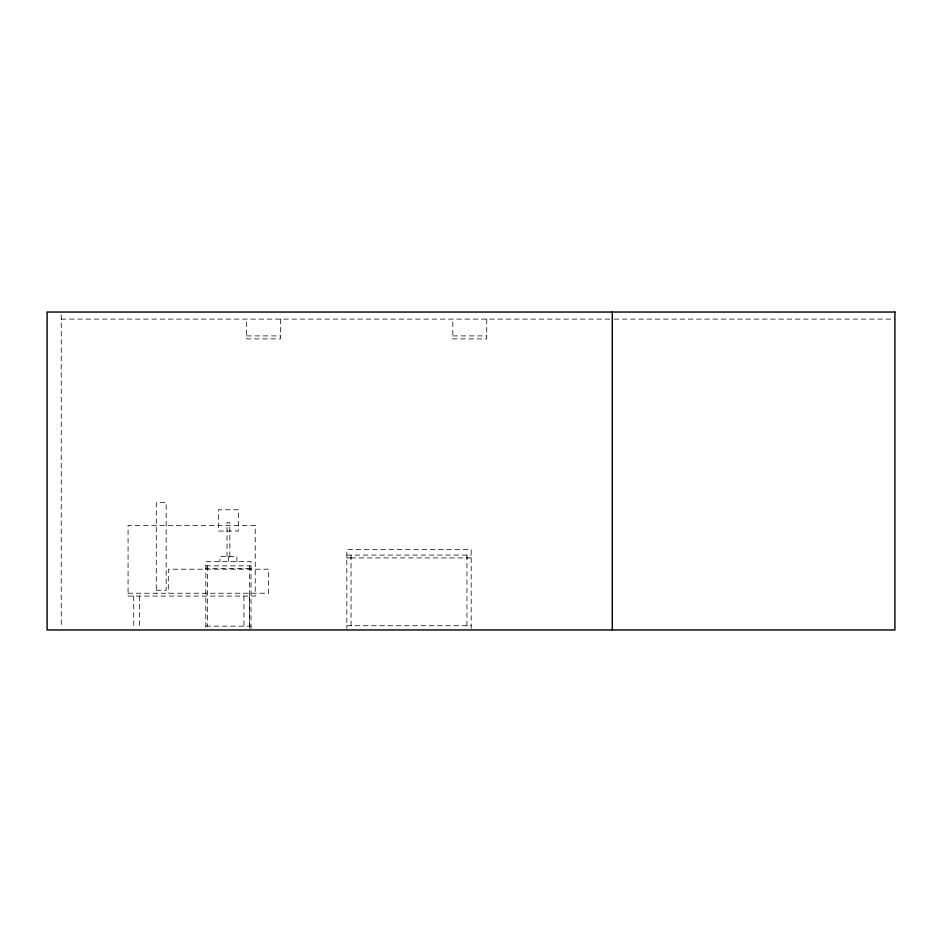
<?xml version="1.0" encoding="UTF-8"?>
<svg xmlns="http://www.w3.org/2000/svg" width="942" height="942" viewBox="0 0 942 942"><rect width="100%" height="100%" fill="white"/><g stroke="black" fill="none" stroke-linecap="round" stroke-linejoin="round"><path stroke-width="0.71" stroke-dasharray="4.71 3.53" d="M207.381 568.273L205.839 568.273L251.019 568.391M351.072 557.899L346.833 557.899L471.177 557.899L466.938 557.899M61.23 319.103L612.594 319.103M614.066 319.103L894.9 319.103M246.663 335.917L280.575 335.917M452.819 335.917L486.731 335.917M346.833 555.073L471.177 555.073M205.839 565.859L251.019 565.859M156.278 590.257L166.169 590.257L166.169 502.651L156.278 502.651L156.278 593.225M128.065 593.225L268.611 593.225L268.611 569.203L168.288 569.203L168.288 593.225M346.833 625.723L471.177 625.723M205.839 626.136L251.019 626.136M249.489 568.273L251.019 568.273M486.731 319.103L486.731 338.885L452.819 338.885L452.819 319.103M471.177 628.549L471.177 549.422L346.833 549.422L346.833 628.549M466.938 555.073L466.938 628.549M351.072 555.073L351.072 628.549M280.575 319.103L280.575 338.885L246.663 338.885L246.663 319.103M251.019 628.549L251.019 561.62L205.839 561.62L205.839 628.549M249.583 596.05L249.583 627.137M249.489 565.859L249.489 628.549M243.931 596.05L243.931 627.137M236.878 561.62L236.878 556.439L219.992 556.439L219.992 561.62M229.848 556.439L229.848 522.739L227.022 522.739L227.022 556.439M228.435 556.439L228.435 561.62M207.381 565.859L207.381 626.136M139.369 596.05L139.369 627.137M133.717 596.05L133.717 627.137M61.23 314.863L61.23 627.078M238.326 509.775L218.544 509.775L218.544 531.041L238.326 531.041L238.326 509.775M255.235 525.4L128.065 525.4L128.065 596.05L255.235 596.05L255.235 525.4"/><path stroke-width="1.41" d="M612.3 312.038L612.3 629.962M894.9 312.038L47.1 312.038L47.1 629.962L894.9 629.962L894.9 312.038"/></g></svg>
